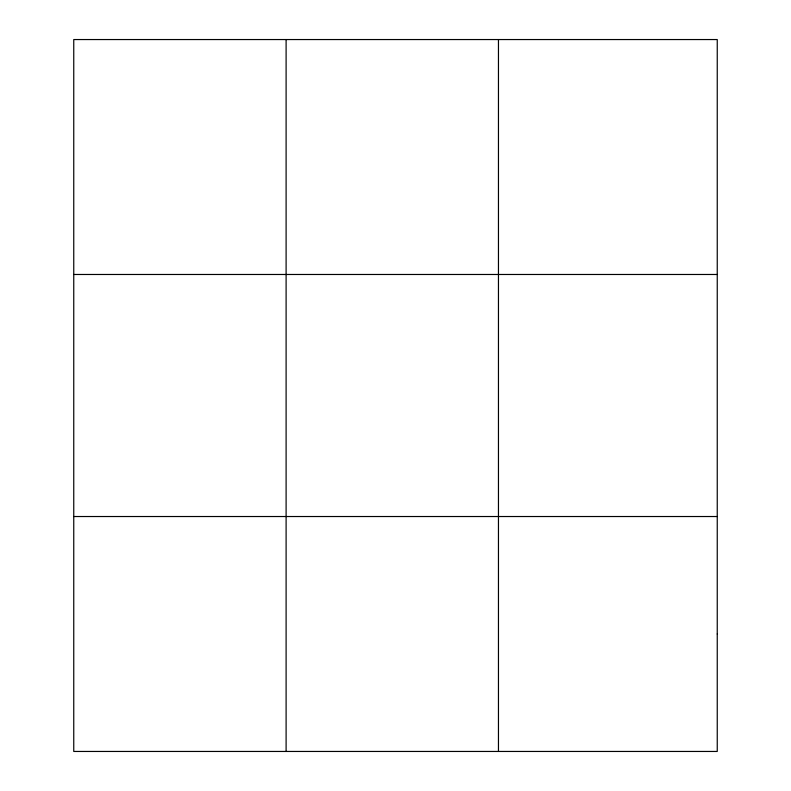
<?xml version="1.0" encoding="UTF-8"?>
<svg xmlns="http://www.w3.org/2000/svg" width="791" height="791" viewBox="0 0 791 791"><rect width="100%" height="100%" fill="white"/><g stroke="black" fill="none" stroke-linecap="round" stroke-linejoin="round"><path stroke-width="1.19" d="M286.105 39.55L286.105 751.45M498.459 39.55L498.459 751.45M73.751 274.477L717.249 274.477M73.751 516.523L717.249 516.523M717.249 633.987L717.249 751.45L73.751 751.45L73.751 39.55L717.249 39.55L717.249 633.987"/></g></svg>
